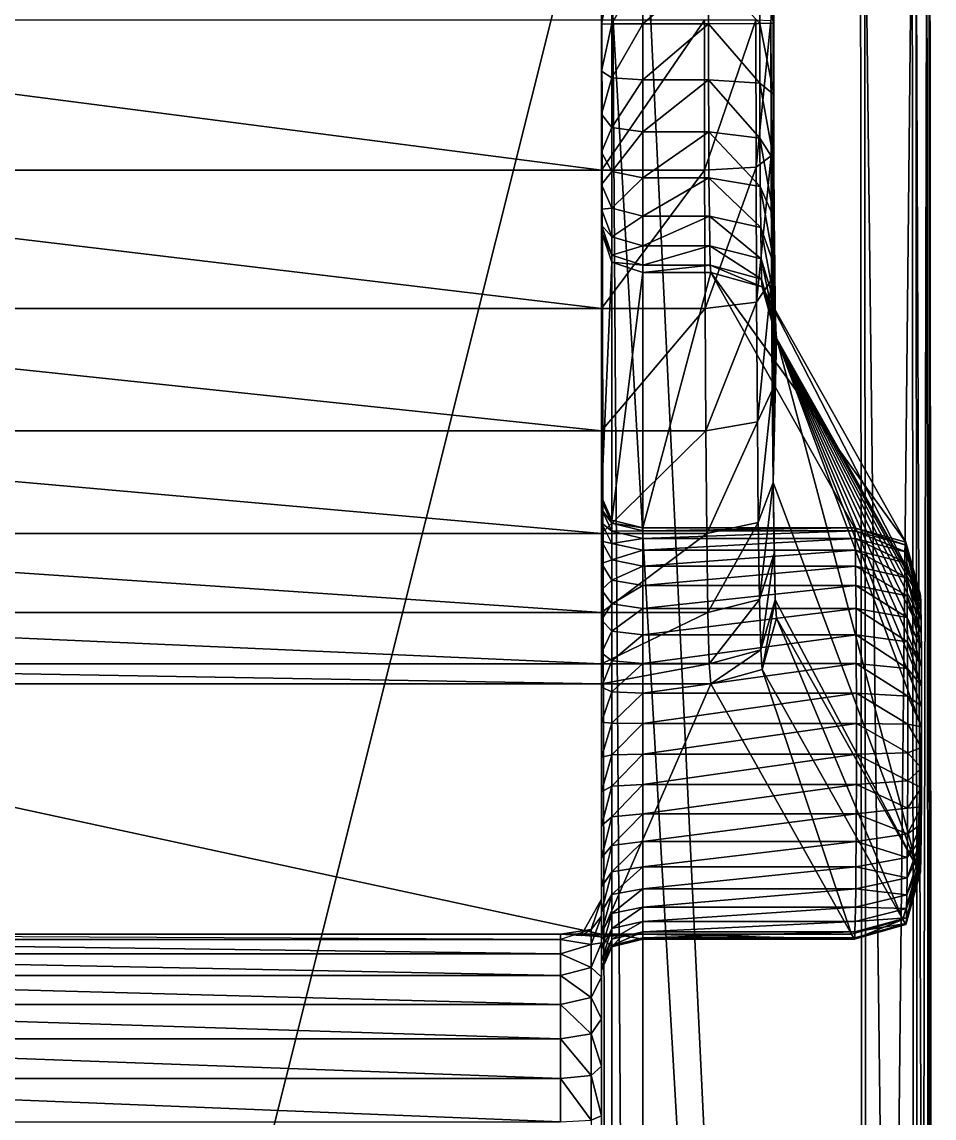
# Model space of a CAD drawing. Header units: metres. Extents: x -3624 to 1108, y -1406 to 909.
# Drawn here: x -671.14 to -648.96, y 866.9 to 893.55 of the extents above; entities that cross this region are included whole.
import ezdxf

# ---------------------------------------------------------------- set-up
doc = ezdxf.new("R2010")
doc.units = ezdxf.units.M

msp = doc.modelspace()

# ---------------------------------------------------------------- linework, layer by layer
for points in [[(-652.876, 904.719, -10.972), (-652.929, 893.584, -16.406), (-652.878, 882.355, -11.167)], [(-652.861, 895.254, -9.413), (-652.876, 904.719, -10.972), (-652.878, 882.355, -11.167)], [(-649.135, 897.858, 370.232), (-649.039, 785.295, 380.079), (-649.094, 904.349, 374.429)], [(-648.972, 785.897, 386.853), (-649.073, 900.581, 376.565), (-649.094, 904.349, 374.429)], [(-648.963, 771.043, 387.781), (-648.972, 785.897, 386.853), (-649.094, 904.349, 374.429)], [(-649.031, 774.42, 380.827), (-648.963, 771.043, 387.781), (-649.094, 904.349, 374.429)], [(-649.033, 778.05, 380.623), (-649.031, 774.42, 380.827), (-649.094, 904.349, 374.429)], [(-649.036, 781.677, 380.374), (-649.033, 778.05, 380.623), (-649.094, 904.349, 374.429)], [(-649.039, 785.295, 380.079), (-649.036, 781.677, 380.374), (-649.094, 904.349, 374.429)], [(-648.972, 785.897, 386.853), (-649.069, 898.278, 377.021), (-649.073, 900.581, 376.565)], [(-657.045, 785.077, 377.504), (-657.045, 898.999, 367.01), (-657.045, 899.025, 366.646)], [(-657.045, 508.727, 368.046), (-657.045, 785.077, 377.504), (-657.045, 899.025, 366.646)], [(-657.045, 899.025, 366.646), (-657.045, 897.366, -5.108), (-657.045, 893.502, -6.995)], [(-657.045, 899.025, 366.646), (-657.045, 893.502, -6.995), (-657.045, 882.01, 353.706)], [(-657.045, 899.025, 366.646), (-657.045, 882.01, 353.706), (-657.045, 881.919, 354.549)], [(-657.045, 899.025, 366.646), (-657.045, 881.919, 354.549), (-657.045, 881.704, 355.386)], [(-657.045, 899.025, 366.646), (-657.045, 881.704, 355.386), (-657.045, 881.372, 356.176)], [(-657.045, 899.025, 366.646), (-657.045, 881.372, 356.176), (-657.045, 880.93, 356.906)], [(-657.045, 899.025, 366.646), (-657.045, 880.93, 356.906), (-657.045, 880.384, 357.567)], [(-657.045, 899.025, 366.646), (-657.045, 880.384, 357.567), (-657.045, 879.744, 358.146)], [(-657.045, 899.025, 366.646), (-657.045, 879.744, 358.146), (-657.045, 879.014, 358.633)], [(-657.045, 899.025, 366.646), (-657.045, 879.014, 358.633), (-657.045, 878.211, 358.984)], [(-657.045, 899.025, 366.646), (-657.045, 878.211, 358.984), (-657.045, 877.377, 359.211)], [(-657.045, 899.025, 366.646), (-657.045, 877.377, 359.211), (-657.045, 876.527, 359.314)], [(-657.045, 899.025, 366.646), (-657.045, 876.527, 359.314), (-657.045, 875.673, 359.291)], [(-657.045, 899.025, 366.646), (-657.045, 875.673, 359.291), (-657.045, 874.83, 359.144)], [(-657.045, 508.727, 368.046), (-657.045, 899.025, 366.646), (-657.045, 874.83, 359.144)], [(-657.045, 785.077, 377.504), (-657.045, 898.898, 367.328), (-657.045, 898.999, 367.01)], [(-657.045, 785.077, 377.504), (-657.045, 898.731, 367.612), (-657.045, 898.898, 367.328)], [(-657.045, 785.077, 377.504), (-657.045, 898.509, 367.855), (-657.045, 898.731, 367.612)], [(-657.045, 898.504, 378.623), (-657.045, 786.032, 388.463), (-685.227, 786.032, 388.463)], [(-685.227, 786.032, 388.463), (-685.227, 898.504, 378.623), (-657.045, 898.504, 378.623)], [(-657.045, 785.077, 377.504), (-657.045, 898.24, 368.046), (-657.045, 898.509, 367.855)], [(-657.045, 898.504, 378.623), (-650.653, 898.504, 378.623), (-650.556, 786.032, 388.463)], [(-650.556, 786.032, 388.463), (-657.045, 786.032, 388.463), (-657.045, 898.504, 378.623)], [(-649.31, 786.003, 388.102), (-650.556, 786.032, 388.463), (-650.653, 898.504, 378.623)], [(-650.653, 898.504, 378.623), (-649.406, 898.455, 378.264), (-649.31, 786.003, 388.102)], [(-648.972, 785.897, 386.853), (-649.31, 786.003, 388.102), (-649.406, 898.455, 378.264)], [(-649.406, 898.455, 378.264), (-649.069, 898.278, 377.021), (-648.972, 785.897, 386.853)], [(-657.045, 785.077, 377.504), (-657.045, 897.933, 368.174), (-657.045, 898.24, 368.046)], [(-657.045, 785.077, 377.504), (-657.045, 897.571, 368.231), (-657.045, 897.933, 368.174)], [(-649.135, 897.858, 370.232), (-649.497, 897.682, 368.996), (-649.401, 785.19, 378.837)], [(-649.401, 785.19, 378.837), (-649.039, 785.295, 380.079), (-649.135, 897.858, 370.232)], [(-656.795, 785.14, 378.252), (-656.795, 897.617, 368.554), (-657.045, 897.571, 368.231)], [(-657.045, 897.571, 368.231), (-657.045, 785.077, 377.504), (-656.795, 785.14, 378.252)], [(-656.045, 785.161, 378.501), (-656.045, 897.632, 368.661), (-656.795, 897.617, 368.554)], [(-656.795, 897.617, 368.554), (-656.795, 785.14, 378.252), (-656.045, 785.161, 378.501)], [(-650.654, 785.161, 378.501), (-650.751, 897.632, 368.661), (-656.045, 897.632, 368.661)], [(-656.045, 897.632, 368.661), (-656.045, 785.161, 378.501), (-650.654, 785.161, 378.501)], [(-649.497, 897.682, 368.996), (-650.751, 897.632, 368.661), (-650.654, 785.161, 378.501)], [(-650.654, 785.161, 378.501), (-649.401, 785.19, 378.837), (-649.497, 897.682, 368.996)], [(-657.045, 897.366, -5.108), (-657.045, 895.681, -6.473), (-657.045, 893.502, -6.995)], [(-657.045, 895.681, -6.473), (-657.045, 894.64, -6.854), (-657.045, 893.502, -6.995)], [(-653.199, 894.959, -8.187), (-652.861, 895.254, -9.413), (-652.863, 893.525, -9.627)], [(-652.863, 893.525, -9.627), (-652.861, 895.254, -9.413), (-652.878, 882.355, -11.167)], [(-656.795, 894.817, -7.587), (-656.795, 893.508, -7.749), (-657.045, 893.502, -6.995)], [(-657.045, 893.502, -6.995), (-657.045, 894.64, -6.854), (-656.795, 894.817, -7.587)], [(-656.045, 894.876, -7.832), (-656.045, 893.511, -8.001), (-656.795, 893.508, -7.749)], [(-656.795, 893.508, -7.749), (-656.795, 894.817, -7.587), (-656.045, 894.876, -7.832)], [(-654.445, 894.876, -7.832), (-654.447, 893.511, -8.001), (-656.045, 893.511, -8.001)], [(-656.045, 893.511, -8.001), (-656.045, 894.876, -7.832), (-654.445, 894.876, -7.832)], [(-653.2, 893.514, -8.366), (-654.447, 893.511, -8.001), (-654.445, 894.876, -7.832)], [(-654.445, 894.876, -7.832), (-653.199, 894.959, -8.187), (-653.2, 893.514, -8.366)], [(-652.863, 893.525, -9.627), (-653.2, 893.514, -8.366), (-653.199, 894.959, -8.187)], [(-657.045, 889.949, -17.614), (-657.045, 893.598, -18), (-685.227, 893.598, -18)], [(-685.227, 893.598, -18), (-685.227, 889.949, -17.614), (-657.045, 889.949, -17.614)], [(-657.045, 889.949, -17.614), (-654.541, 889.949, -17.614), (-654.545, 893.598, -18)], [(-654.545, 893.598, -18), (-657.045, 893.598, -18), (-657.045, 889.949, -17.614)], [(-656.795, 893.508, -7.749), (-656.795, 892.197, -7.61), (-657.045, 892.361, -6.874)], [(-657.045, 892.361, -6.874), (-657.045, 893.502, -6.995), (-656.795, 893.508, -7.749)], [(-657.045, 893.502, -6.995), (-657.045, 892.361, -6.874), (-657.045, 891.314, -6.511)], [(-657.045, 893.502, -6.995), (-657.045, 891.314, -6.511), (-657.045, 889.605, -5.176)], [(-657.045, 893.502, -6.995), (-657.045, 889.605, -5.176), (-657.045, 882.01, 353.706)], [(-656.045, 893.511, -8.001), (-656.045, 892.143, -7.856), (-656.795, 892.197, -7.61)], [(-656.795, 892.197, -7.61), (-656.795, 893.508, -7.749), (-656.045, 893.511, -8.001)], [(-654.447, 893.511, -8.001), (-654.446, 892.143, -7.856), (-656.045, 892.143, -7.856)], [(-656.045, 892.143, -7.856), (-656.045, 893.511, -8.001), (-654.447, 893.511, -8.001)], [(-653.292, 893.595, -17.66), (-654.545, 893.598, -18), (-654.541, 889.949, -17.614)], [(-654.541, 889.949, -17.614), (-653.288, 890.026, -17.283), (-653.292, 893.595, -17.66)], [(-654.447, 893.511, -8.001), (-653.2, 893.514, -8.366), (-653.199, 892.066, -8.212)], [(-653.199, 892.066, -8.212), (-654.446, 892.143, -7.856), (-654.447, 893.511, -8.001)], [(-652.929, 893.584, -16.406), (-653.292, 893.595, -17.66), (-653.288, 890.026, -17.283)], [(-653.288, 890.026, -17.283), (-652.926, 890.299, -16.058), (-652.929, 893.584, -16.406)], [(-653.2, 893.514, -8.366), (-652.863, 893.525, -9.627), (-652.861, 891.792, -9.443)], [(-652.861, 891.792, -9.443), (-653.199, 892.066, -8.212), (-653.2, 893.514, -8.366)], [(-652.929, 893.584, -16.406), (-652.926, 890.299, -16.058), (-652.916, 887.28, -15.014)], [(-652.929, 893.584, -16.406), (-652.916, 887.28, -15.014), (-652.878, 882.355, -11.167)], [(-652.861, 891.792, -9.443), (-652.863, 893.525, -9.627), (-652.878, 882.355, -11.167)], [(-657.045, 891.314, -6.511), (-657.045, 892.361, -6.874), (-656.795, 892.197, -7.61)], [(-656.795, 892.197, -7.61), (-656.795, 890.99, -7.193), (-657.045, 891.314, -6.511)], [(-656.795, 890.99, -7.193), (-656.795, 892.197, -7.61), (-656.045, 892.143, -7.856)], [(-656.045, 892.143, -7.856), (-656.045, 890.882, -7.42), (-656.795, 890.99, -7.193)], [(-654.446, 892.143, -7.856), (-654.441, 890.882, -7.42), (-656.045, 890.882, -7.42)], [(-656.045, 890.882, -7.42), (-656.045, 892.143, -7.856), (-654.446, 892.143, -7.856)], [(-653.195, 890.731, -7.75), (-654.441, 890.882, -7.42), (-654.446, 892.143, -7.856)], [(-654.446, 892.143, -7.856), (-653.199, 892.066, -8.212), (-653.195, 890.731, -7.75)], [(-652.856, 890.191, -8.89), (-653.195, 890.731, -7.75), (-653.199, 892.066, -8.212)], [(-653.199, 892.066, -8.212), (-652.861, 891.792, -9.443), (-652.856, 890.191, -8.89)], [(-652.856, 890.191, -8.89), (-652.861, 891.792, -9.443), (-652.878, 882.355, -11.167)], [(-657.045, 891.314, -6.511), (-657.045, 890.385, -5.936), (-657.045, 889.605, -5.176)], [(-657.045, 890.385, -5.936), (-657.045, 891.314, -6.511), (-656.795, 890.99, -7.193)], [(-656.795, 890.99, -7.193), (-656.795, 889.92, -6.53), (-657.045, 890.385, -5.936)], [(-656.795, 889.92, -6.53), (-656.795, 890.99, -7.193), (-656.045, 890.882, -7.42)], [(-656.045, 890.882, -7.42), (-656.045, 889.766, -6.729), (-656.795, 889.92, -6.53)], [(-654.441, 890.882, -7.42), (-654.435, 889.766, -6.729), (-656.045, 889.766, -6.729)], [(-656.045, 889.766, -6.729), (-656.045, 890.882, -7.42), (-654.441, 890.882, -7.42)], [(-653.187, 889.549, -7.018), (-654.435, 889.766, -6.729), (-654.441, 890.882, -7.42)], [(-654.441, 890.882, -7.42), (-653.195, 890.731, -7.75), (-653.187, 889.549, -7.018)], [(-652.847, 888.774, -8.012), (-653.187, 889.549, -7.018), (-653.195, 890.731, -7.75)], [(-653.195, 890.731, -7.75), (-652.856, 890.191, -8.89), (-652.847, 888.774, -8.012)], [(-657.045, 889.605, -5.176), (-657.045, 890.385, -5.936), (-656.795, 889.92, -6.53)], [(-652.926, 890.299, -16.058), (-653.288, 890.026, -17.283), (-653.277, 886.74, -16.147)], [(-653.277, 886.74, -16.147), (-652.916, 887.28, -15.014), (-652.926, 890.299, -16.058)], [(-653.288, 890.026, -17.283), (-654.541, 889.949, -17.614), (-654.53, 886.588, -16.452)], [(-654.53, 886.588, -16.452), (-653.277, 886.74, -16.147), (-653.288, 890.026, -17.283)], [(-652.847, 888.774, -8.012), (-652.856, 890.191, -8.89), (-652.878, 882.355, -11.167)], [(-657.045, 886.588, -16.452), (-657.045, 889.949, -17.614), (-685.227, 889.949, -17.614)], [(-685.227, 889.949, -17.614), (-685.227, 886.588, -16.452), (-657.045, 886.588, -16.452)], [(-657.045, 886.588, -16.452), (-654.53, 886.588, -16.452), (-654.541, 889.949, -17.614)], [(-654.541, 889.949, -17.614), (-657.045, 889.949, -17.614), (-657.045, 886.588, -16.452)], [(-656.795, 889.92, -6.53), (-656.795, 889.023, -5.656), (-657.045, 889.605, -5.176)], [(-656.795, 889.023, -5.656), (-656.795, 889.92, -6.53), (-656.045, 889.766, -6.729)], [(-656.045, 889.766, -6.729), (-656.045, 888.829, -5.816), (-656.795, 889.023, -5.656)], [(-654.435, 889.766, -6.729), (-654.426, 888.829, -5.816), (-656.045, 888.829, -5.816)], [(-656.045, 888.829, -5.816), (-656.045, 889.766, -6.729), (-654.435, 889.766, -6.729)], [(-653.178, 888.558, -6.053), (-654.426, 888.829, -5.816), (-654.435, 889.766, -6.729)], [(-654.435, 889.766, -6.729), (-653.187, 889.549, -7.018), (-653.178, 888.558, -6.053)], [(-657.045, 889.605, -5.176), (-657.045, 889.005, -4.263), (-657.045, 888.616, -3.225)], [(-657.045, 889.605, -5.176), (-657.045, 888.616, -3.225), (-657.045, 882.01, 353.706)], [(-657.045, 889.005, -4.263), (-657.045, 889.605, -5.176), (-656.795, 889.023, -5.656)], [(-652.836, 887.587, -6.856), (-653.178, 888.558, -6.053), (-653.187, 889.549, -7.018)], [(-653.187, 889.549, -7.018), (-652.847, 888.774, -8.012), (-652.836, 887.587, -6.856)], [(-656.795, 889.023, -5.656), (-656.795, 888.332, -4.604), (-657.045, 889.005, -4.263)], [(-657.045, 888.616, -3.225), (-657.045, 889.005, -4.263), (-656.795, 888.332, -4.604)], [(-656.795, 888.332, -4.604), (-656.795, 889.023, -5.656), (-656.045, 888.829, -5.816)], [(-656.045, 888.829, -5.816), (-656.045, 888.108, -4.718), (-656.795, 888.332, -4.604)], [(-654.426, 888.829, -5.816), (-654.415, 888.108, -4.718), (-656.045, 888.108, -4.718)], [(-656.045, 888.108, -4.718), (-656.045, 888.829, -5.816), (-654.426, 888.829, -5.816)], [(-653.166, 887.794, -4.89), (-654.415, 888.108, -4.718), (-654.426, 888.829, -5.816)], [(-654.426, 888.829, -5.816), (-653.178, 888.558, -6.053), (-653.166, 887.794, -4.89)], [(-652.836, 887.587, -6.856), (-652.847, 888.774, -8.012), (-652.878, 882.355, -11.167)], [(-657.045, 888.616, -3.225), (-657.045, 888.458, -2.031), (-657.045, 882.01, 353.706)], [(-656.795, 888.332, -4.604), (-656.795, 887.884, -3.409), (-657.045, 888.616, -3.225)], [(-657.045, 888.458, -2.031), (-657.045, 888.616, -3.225), (-656.795, 887.884, -3.409)], [(-656.795, 887.884, -3.409), (-656.795, 887.709, -2.087), (-657.045, 888.458, -2.031)], [(-657.045, 882.01, 353.706), (-657.045, 888.458, -2.031), (-656.795, 887.709, -2.087)], [(-652.822, 886.673, -5.463), (-653.166, 887.794, -4.89), (-653.178, 888.558, -6.053)], [(-653.178, 888.558, -6.053), (-652.836, 887.587, -6.856), (-652.822, 886.673, -5.463)], [(-656.795, 887.884, -3.409), (-656.795, 888.332, -4.604), (-656.045, 888.108, -4.718)], [(-656.045, 888.108, -4.718), (-656.045, 887.64, -3.47), (-656.795, 887.884, -3.409)], [(-656.795, 887.709, -2.087), (-656.795, 887.884, -3.409), (-656.045, 887.64, -3.47)], [(-654.415, 888.108, -4.718), (-654.403, 887.64, -3.47), (-656.045, 887.64, -3.47)], [(-656.045, 887.64, -3.47), (-656.045, 888.108, -4.718), (-654.415, 888.108, -4.718)], [(-653.154, 887.298, -3.568), (-654.403, 887.64, -3.47), (-654.415, 888.108, -4.718)], [(-654.415, 888.108, -4.718), (-653.166, 887.794, -4.89), (-653.154, 887.298, -3.568)], [(-656.795, 887.709, -2.087), (-656.795, 881.439, 353.674), (-657.045, 882.01, 353.706)], [(-656.045, 887.64, -3.47), (-656.045, 887.459, -2.105), (-656.795, 887.709, -2.087)], [(-656.795, 881.439, 353.674), (-656.795, 887.709, -2.087), (-656.045, 887.459, -2.105)], [(-654.403, 887.64, -3.47), (-654.389, 887.459, -2.105), (-656.045, 887.459, -2.105)], [(-656.045, 887.459, -2.105), (-656.045, 887.64, -3.47), (-654.403, 887.64, -3.47)], [(-653.139, 887.109, -2.144), (-654.389, 887.459, -2.105), (-654.403, 887.64, -3.47)], [(-654.403, 887.64, -3.47), (-653.154, 887.298, -3.568), (-653.139, 887.109, -2.144)], [(-652.806, 886.078, -3.876), (-653.154, 887.298, -3.568), (-653.166, 887.794, -4.89)], [(-653.166, 887.794, -4.89), (-652.822, 886.673, -5.463), (-652.806, 886.078, -3.876)], [(-656.045, 887.459, -2.105), (-656.045, 881.249, 353.664), (-656.795, 881.439, 353.674)], [(-654.389, 887.459, -2.105), (-650.898, 881.249, 353.664), (-656.045, 881.249, 353.664)], [(-656.045, 881.249, 353.664), (-656.045, 887.459, -2.105), (-654.389, 887.459, -2.105)], [(-649.648, 880.9, 353.632), (-650.898, 881.249, 353.664), (-654.389, 887.459, -2.105)], [(-654.389, 887.459, -2.105), (-653.139, 887.109, -2.144), (-649.648, 880.9, 353.632)], [(-652.822, 886.673, -5.463), (-652.836, 887.587, -6.856), (-652.878, 882.355, -11.167)], [(-652.916, 887.28, -15.014), (-653.277, 886.74, -16.147), (-653.259, 883.828, -14.343)], [(-653.259, 883.828, -14.343), (-652.899, 884.603, -13.356), (-652.916, 887.28, -15.014)], [(-652.791, 885.861, -2.24), (-653.139, 887.109, -2.144), (-653.154, 887.298, -3.568)], [(-653.154, 887.298, -3.568), (-652.806, 886.078, -3.876), (-652.791, 885.861, -2.24)], [(-649.299, 879.651, 353.559), (-649.648, 880.9, 353.632), (-653.139, 887.109, -2.144)], [(-653.139, 887.109, -2.144), (-652.791, 885.861, -2.24), (-649.299, 879.651, 353.559)], [(-652.916, 887.28, -15.014), (-652.899, 884.603, -13.356), (-652.878, 882.355, -11.167)], [(-657.045, 883.611, -14.608), (-657.045, 886.588, -16.452), (-685.227, 886.588, -16.452)], [(-685.227, 886.588, -16.452), (-685.227, 883.611, -14.608), (-657.045, 883.611, -14.608)], [(-657.045, 883.611, -14.608), (-654.512, 883.611, -14.608), (-654.53, 886.588, -16.452)], [(-654.53, 886.588, -16.452), (-657.045, 886.588, -16.452), (-657.045, 883.611, -14.608)], [(-653.277, 886.74, -16.147), (-654.53, 886.588, -16.452), (-654.512, 883.611, -14.608)], [(-654.512, 883.611, -14.608), (-653.259, 883.828, -14.343), (-653.277, 886.74, -16.147)], [(-652.806, 886.078, -3.876), (-652.822, 886.673, -5.463), (-652.878, 882.355, -11.167)], [(-652.791, 885.861, -2.24), (-652.806, 886.078, -3.876), (-652.878, 882.355, -11.167)], [(-649.369, 872.975, 346.4), (-652.791, 885.861, -2.24), (-652.878, 882.355, -11.167)], [(-649.293, 879.597, 354.136), (-649.299, 879.651, 353.559), (-652.791, 885.861, -2.24)], [(-649.288, 879.473, 354.631), (-649.293, 879.597, 354.136), (-652.791, 885.861, -2.24)], [(-649.284, 879.278, 355.098), (-649.288, 879.473, 354.631), (-652.791, 885.861, -2.24)], [(-649.28, 879.017, 355.53), (-649.284, 879.278, 355.098), (-652.791, 885.861, -2.24)], [(-649.276, 878.694, 355.919), (-649.28, 879.017, 355.53), (-652.791, 885.861, -2.24)], [(-649.272, 878.313, 356.258), (-649.276, 878.694, 355.919), (-652.791, 885.861, -2.24)], [(-649.27, 877.879, 356.541), (-649.272, 878.313, 356.258), (-652.791, 885.861, -2.24)], [(-649.267, 877.407, 356.754), (-649.27, 877.879, 356.541), (-652.791, 885.861, -2.24)], [(-649.266, 876.916, 356.891), (-649.267, 877.407, 356.754), (-652.791, 885.861, -2.24)], [(-649.265, 876.414, 356.953), (-649.266, 876.916, 356.891), (-652.791, 885.861, -2.24)], [(-649.369, 872.975, 346.4), (-649.265, 876.414, 356.953), (-652.791, 885.861, -2.24)], [(-652.899, 884.603, -13.356), (-653.259, 883.828, -14.343), (-653.236, 881.385, -11.963)], [(-653.236, 881.385, -11.963), (-652.878, 882.355, -11.167), (-652.899, 884.603, -13.356)], [(-657.045, 881.114, -12.175), (-657.045, 883.611, -14.608), (-685.227, 883.611, -14.608)], [(-685.227, 883.611, -14.608), (-685.227, 881.114, -12.175), (-657.045, 881.114, -12.175)], [(-657.045, 881.114, -12.175), (-654.488, 881.114, -12.175), (-654.512, 883.611, -14.608)], [(-654.512, 883.611, -14.608), (-657.045, 883.611, -14.608), (-657.045, 881.114, -12.175)], [(-653.259, 883.828, -14.343), (-654.512, 883.611, -14.608), (-654.488, 881.114, -12.175)], [(-654.488, 881.114, -12.175), (-653.236, 881.385, -11.963), (-653.259, 883.828, -14.343)], [(-652.878, 882.355, -11.167), (-653.236, 881.385, -11.963), (-653.208, 879.506, -9.1)], [(-653.208, 879.506, -9.1), (-652.852, 880.627, -8.534), (-652.878, 882.355, -11.167)], [(-652.878, 882.355, -11.167), (-652.852, 880.627, -8.534), (-652.823, 879.505, -5.542)], [(-649.369, 872.975, 346.4), (-652.878, 882.355, -11.167), (-652.823, 879.505, -5.542)], [(-657.045, 881.919, 354.549), (-657.045, 882.01, 353.706), (-656.795, 881.439, 353.674)], [(-656.795, 881.439, 353.674), (-656.795, 881.363, 354.454), (-657.045, 881.919, 354.549)], [(-657.045, 881.704, 355.386), (-657.045, 881.919, 354.549), (-656.795, 881.363, 354.454)], [(-656.795, 881.363, 354.454), (-656.795, 881.173, 355.21), (-657.045, 881.704, 355.386)], [(-657.045, 881.372, 356.176), (-657.045, 881.704, 355.386), (-656.795, 881.173, 355.21)], [(-656.795, 881.173, 355.21), (-656.795, 880.874, 355.923), (-657.045, 881.372, 356.176)], [(-657.045, 880.93, 356.906), (-657.045, 881.372, 356.176), (-656.795, 880.874, 355.923)], [(-656.795, 881.363, 354.454), (-656.795, 881.439, 353.674), (-656.045, 881.249, 353.664)], [(-656.045, 881.249, 353.664), (-656.045, 881.178, 354.422), (-656.795, 881.363, 354.454)], [(-656.795, 881.173, 355.21), (-656.795, 881.363, 354.454), (-656.045, 881.178, 354.422)], [(-650.898, 881.249, 353.664), (-650.89, 881.178, 354.422), (-656.045, 881.178, 354.422)], [(-656.045, 881.178, 354.422), (-656.045, 881.249, 353.664), (-650.898, 881.249, 353.664)], [(-653.236, 881.385, -11.963), (-654.488, 881.114, -12.175), (-654.459, 879.192, -9.247)], [(-654.459, 879.192, -9.247), (-653.208, 879.506, -9.1), (-653.236, 881.385, -11.963)], [(-649.641, 880.832, 354.351), (-650.89, 881.178, 354.422), (-650.898, 881.249, 353.664)], [(-650.898, 881.249, 353.664), (-649.648, 880.9, 353.632), (-649.641, 880.832, 354.351)], [(-657.045, 879.192, -9.247), (-657.045, 881.114, -12.175), (-685.227, 881.114, -12.175)], [(-685.227, 881.114, -12.175), (-685.227, 879.192, -9.247), (-657.045, 879.192, -9.247)], [(-657.045, 879.192, -9.247), (-654.459, 879.192, -9.247), (-654.488, 881.114, -12.175)], [(-654.488, 881.114, -12.175), (-657.045, 881.114, -12.175), (-657.045, 879.192, -9.247)], [(-656.045, 881.178, 354.422), (-656.045, 880.996, 355.151), (-656.795, 881.173, 355.21)], [(-656.795, 880.874, 355.923), (-656.795, 881.173, 355.21), (-656.045, 880.996, 355.151)], [(-656.045, 880.996, 355.151), (-656.045, 880.709, 355.839), (-656.795, 880.874, 355.923)], [(-650.89, 881.178, 354.422), (-650.883, 880.996, 355.151), (-656.045, 880.996, 355.151)], [(-656.045, 880.996, 355.151), (-656.045, 881.178, 354.422), (-650.89, 881.178, 354.422)], [(-650.883, 880.996, 355.151), (-650.876, 880.709, 355.839), (-656.045, 880.709, 355.839)], [(-656.045, 880.709, 355.839), (-656.045, 880.996, 355.151), (-650.883, 880.996, 355.151)], [(-649.634, 880.663, 355.029), (-650.883, 880.996, 355.151), (-650.89, 881.178, 354.422)], [(-650.89, 881.178, 354.422), (-649.641, 880.832, 354.351), (-649.634, 880.663, 355.029)], [(-649.628, 880.396, 355.668), (-650.876, 880.709, 355.839), (-650.883, 880.996, 355.151)], [(-650.883, 880.996, 355.151), (-649.634, 880.663, 355.029), (-649.628, 880.396, 355.668)], [(-656.795, 880.874, 355.923), (-656.795, 880.476, 356.583), (-657.045, 880.93, 356.906)], [(-657.045, 880.384, 357.567), (-657.045, 880.93, 356.906), (-656.795, 880.476, 356.583)], [(-656.795, 880.476, 356.583), (-656.795, 880.874, 355.923), (-656.045, 880.709, 355.839)], [(-656.045, 880.709, 355.839), (-656.045, 880.324, 356.475), (-656.795, 880.476, 356.583)], [(-650.876, 880.709, 355.839), (-650.87, 880.324, 356.475), (-656.045, 880.324, 356.475)], [(-656.045, 880.324, 356.475), (-656.045, 880.709, 355.839), (-650.876, 880.709, 355.839)], [(-649.622, 880.038, 356.26), (-650.87, 880.324, 356.475), (-650.876, 880.709, 355.839)], [(-650.876, 880.709, 355.839), (-649.628, 880.396, 355.668), (-649.622, 880.038, 356.26)], [(-649.293, 879.597, 354.136), (-649.641, 880.832, 354.351), (-649.648, 880.9, 353.632)], [(-649.648, 880.9, 353.632), (-649.299, 879.651, 353.559), (-649.293, 879.597, 354.136)], [(-649.288, 879.473, 354.631), (-649.634, 880.663, 355.029), (-649.641, 880.832, 354.351)], [(-649.641, 880.832, 354.351), (-649.293, 879.597, 354.136), (-649.288, 879.473, 354.631)], [(-656.795, 880.476, 356.583), (-656.795, 879.982, 357.178), (-657.045, 880.384, 357.567)], [(-656.795, 879.982, 357.178), (-656.795, 880.476, 356.583), (-656.045, 880.324, 356.475)], [(-652.852, 880.627, -8.534), (-653.208, 879.506, -9.1), (-653.176, 878.284, -5.844)], [(-653.176, 878.284, -5.844), (-652.823, 879.505, -5.542), (-652.852, 880.627, -8.534)], [(-649.284, 879.278, 355.098), (-649.628, 880.396, 355.668), (-649.634, 880.663, 355.029)], [(-649.634, 880.663, 355.029), (-649.288, 879.473, 354.631), (-649.284, 879.278, 355.098)], [(-657.045, 879.744, 358.146), (-657.045, 880.384, 357.567), (-656.795, 879.982, 357.178)], [(-656.045, 880.324, 356.475), (-656.045, 879.848, 357.049), (-656.795, 879.982, 357.178)], [(-650.87, 880.324, 356.475), (-650.864, 879.848, 357.049), (-656.045, 879.848, 357.049)], [(-656.045, 879.848, 357.049), (-656.045, 880.324, 356.475), (-650.87, 880.324, 356.475)], [(-649.617, 879.596, 356.793), (-650.864, 879.848, 357.049), (-650.87, 880.324, 356.475)], [(-650.87, 880.324, 356.475), (-649.622, 880.038, 356.26), (-649.617, 879.596, 356.793)], [(-649.28, 879.017, 355.53), (-649.622, 880.038, 356.26), (-649.628, 880.396, 355.668)], [(-649.628, 880.396, 355.668), (-649.284, 879.278, 355.098), (-649.28, 879.017, 355.53)], [(-656.795, 879.982, 357.178), (-656.795, 879.401, 357.698), (-657.045, 879.744, 358.146)], [(-656.795, 879.401, 357.698), (-656.795, 879.982, 357.178), (-656.045, 879.848, 357.049)], [(-649.276, 878.694, 355.919), (-649.617, 879.596, 356.793), (-649.622, 880.038, 356.26)], [(-649.622, 880.038, 356.26), (-649.28, 879.017, 355.53), (-649.276, 878.694, 355.919)], [(-657.045, 879.014, 358.633), (-657.045, 879.744, 358.146), (-656.795, 879.401, 357.698)], [(-656.045, 879.848, 357.049), (-656.045, 879.288, 357.549), (-656.795, 879.401, 357.698)], [(-650.864, 879.848, 357.049), (-650.86, 879.288, 357.549), (-656.045, 879.288, 357.549)], [(-656.045, 879.288, 357.549), (-656.045, 879.848, 357.049), (-650.864, 879.848, 357.049)], [(-649.613, 879.074, 357.258), (-650.86, 879.288, 357.549), (-650.864, 879.848, 357.049)], [(-650.864, 879.848, 357.049), (-649.617, 879.596, 356.793), (-649.613, 879.074, 357.258)], [(-656.795, 879.401, 357.698), (-656.795, 878.74, 358.131), (-657.045, 879.014, 358.633)], [(-656.795, 878.74, 358.131), (-656.795, 879.401, 357.698), (-656.045, 879.288, 357.549)], [(-653.208, 879.506, -9.1), (-654.459, 879.192, -9.247), (-654.427, 877.942, -5.918)], [(-654.427, 877.942, -5.918), (-653.176, 878.284, -5.844), (-653.208, 879.506, -9.1)], [(-652.823, 879.505, -5.542), (-653.176, 878.284, -5.844), (-653.141, 877.811, -2.267)], [(-653.141, 877.811, -2.267), (-652.79, 879.059, -2.177), (-652.823, 879.505, -5.542)], [(-649.369, 872.975, 346.4), (-652.823, 879.505, -5.542), (-652.79, 879.059, -2.177)], [(-649.272, 878.313, 356.258), (-649.613, 879.074, 357.258), (-649.617, 879.596, 356.793)], [(-649.617, 879.596, 356.793), (-649.276, 878.694, 355.919), (-649.272, 878.313, 356.258)], [(-657.045, 877.942, -5.918), (-657.045, 879.192, -9.247), (-685.227, 879.192, -9.247)], [(-685.227, 879.192, -9.247), (-685.227, 877.942, -5.918), (-657.045, 877.942, -5.918)], [(-657.045, 877.942, -5.918), (-654.427, 877.942, -5.918), (-654.459, 879.192, -9.247)], [(-654.459, 879.192, -9.247), (-657.045, 879.192, -9.247), (-657.045, 877.942, -5.918)], [(-656.045, 879.288, 357.549), (-656.045, 878.649, 357.964), (-656.795, 878.74, 358.131)], [(-650.86, 879.288, 357.549), (-650.856, 878.649, 357.964), (-656.045, 878.649, 357.964)], [(-656.045, 878.649, 357.964), (-656.045, 879.288, 357.549), (-650.86, 879.288, 357.549)], [(-649.609, 878.48, 357.644), (-650.856, 878.649, 357.964), (-650.86, 879.288, 357.549)], [(-650.86, 879.288, 357.549), (-649.613, 879.074, 357.258), (-649.609, 878.48, 357.644)], [(-649.27, 877.879, 356.541), (-649.609, 878.48, 357.644), (-649.613, 879.074, 357.258)], [(-649.613, 879.074, 357.258), (-649.272, 878.313, 356.258), (-649.27, 877.879, 356.541)], [(-657.045, 878.211, 358.984), (-657.045, 879.014, 358.633), (-656.795, 878.74, 358.131)], [(-652.79, 879.059, -2.177), (-653.141, 877.811, -2.267), (-649.719, 871.726, 346.382)], [(-649.719, 871.726, 346.382), (-649.369, 872.975, 346.4), (-652.79, 879.059, -2.177)], [(-656.795, 878.74, 358.131), (-656.795, 878.019, 358.454), (-657.045, 878.211, 358.984)], [(-656.795, 878.019, 358.454), (-656.795, 878.74, 358.131), (-656.045, 878.649, 357.964)], [(-656.045, 878.649, 357.964), (-656.045, 877.955, 358.278), (-656.795, 878.019, 358.454)], [(-650.856, 878.649, 357.964), (-650.853, 877.955, 358.278), (-656.045, 877.955, 358.278)], [(-656.045, 877.955, 358.278), (-656.045, 878.649, 357.964), (-650.856, 878.649, 357.964)], [(-649.606, 877.834, 357.936), (-650.853, 877.955, 358.278), (-650.856, 878.649, 357.964)], [(-650.856, 878.649, 357.964), (-649.609, 878.48, 357.644), (-649.606, 877.834, 357.936)], [(-653.176, 878.284, -5.844), (-654.427, 877.942, -5.918), (-654.391, 877.461, -2.28)], [(-654.391, 877.461, -2.28), (-653.141, 877.811, -2.267), (-653.176, 878.284, -5.844)], [(-649.267, 877.407, 356.754), (-649.606, 877.834, 357.936), (-649.609, 878.48, 357.644)], [(-649.609, 878.48, 357.644), (-649.27, 877.879, 356.541), (-649.267, 877.407, 356.754)], [(-657.045, 877.377, 359.211), (-657.045, 878.211, 358.984), (-656.795, 878.019, 358.454)], [(-656.795, 878.019, 358.454), (-656.795, 877.268, 358.663), (-657.045, 877.377, 359.211)], [(-656.795, 877.268, 358.663), (-656.795, 878.019, 358.454), (-656.045, 877.955, 358.278)], [(-657.045, 877.461, -2.28), (-657.045, 877.942, -5.918), (-685.227, 877.942, -5.918)], [(-685.227, 877.942, -5.918), (-685.227, 877.461, -2.28), (-657.045, 877.461, -2.28)], [(-657.045, 877.461, -2.28), (-654.391, 877.461, -2.28), (-654.427, 877.942, -5.918)], [(-654.427, 877.942, -5.918), (-657.045, 877.942, -5.918), (-657.045, 877.461, -2.28)], [(-656.045, 877.955, 358.278), (-656.045, 877.231, 358.48), (-656.795, 877.268, 358.663)], [(-650.853, 877.955, 358.278), (-650.851, 877.231, 358.48), (-656.045, 877.231, 358.48)], [(-656.045, 877.231, 358.48), (-656.045, 877.955, 358.278), (-650.853, 877.955, 358.278)], [(-653.141, 877.811, -2.267), (-654.391, 877.461, -2.28), (-650.969, 871.375, 346.388)], [(-650.969, 871.375, 346.388), (-649.719, 871.726, 346.382), (-653.141, 877.811, -2.267)], [(-649.604, 877.162, 358.124), (-650.851, 877.231, 358.48), (-650.853, 877.955, 358.278)], [(-650.853, 877.955, 358.278), (-649.606, 877.834, 357.936), (-649.604, 877.162, 358.124)], [(-649.266, 876.916, 356.891), (-649.604, 877.162, 358.124), (-649.606, 877.834, 357.936)], [(-649.606, 877.834, 357.936), (-649.267, 877.407, 356.754), (-649.266, 876.916, 356.891)], [(-657.045, 871.375, 346.388), (-657.045, 877.461, -2.28), (-685.227, 877.461, -2.28)], [(-685.227, 877.461, -2.28), (-685.227, 871.375, 346.388), (-657.045, 871.375, 346.388)], [(-657.045, 871.375, 346.388), (-650.969, 871.375, 346.388), (-654.391, 877.461, -2.28)], [(-654.391, 877.461, -2.28), (-657.045, 877.461, -2.28), (-657.045, 871.375, 346.388)], [(-657.045, 876.527, 359.314), (-657.045, 877.377, 359.211), (-656.795, 877.268, 358.663)], [(-656.795, 877.268, 358.663), (-656.795, 876.5, 358.757), (-657.045, 876.527, 359.314)], [(-656.795, 876.5, 358.757), (-656.795, 877.268, 358.663), (-656.045, 877.231, 358.48)], [(-656.045, 877.231, 358.48), (-656.045, 876.491, 358.571), (-656.795, 876.5, 358.757)], [(-650.851, 877.231, 358.48), (-650.85, 876.491, 358.571), (-656.045, 876.491, 358.571)], [(-656.045, 876.491, 358.571), (-656.045, 877.231, 358.48), (-650.851, 877.231, 358.48)], [(-649.603, 876.475, 358.208), (-650.85, 876.491, 358.571), (-650.851, 877.231, 358.48)], [(-650.851, 877.231, 358.48), (-649.604, 877.162, 358.124), (-649.603, 876.475, 358.208)], [(-649.265, 876.414, 356.953), (-649.603, 876.475, 358.208), (-649.604, 877.162, 358.124)], [(-649.604, 877.162, 358.124), (-649.266, 876.916, 356.891), (-649.265, 876.414, 356.953)], [(-657.045, 875.673, 359.291), (-657.045, 876.527, 359.314), (-656.795, 876.5, 358.757)], [(-656.795, 876.5, 358.757), (-656.795, 875.729, 358.736), (-657.045, 875.673, 359.291)], [(-656.795, 875.729, 358.736), (-656.795, 876.5, 358.757), (-656.045, 876.491, 358.571)], [(-656.045, 876.491, 358.571), (-656.045, 875.748, 358.551), (-656.795, 875.729, 358.736)], [(-650.85, 876.491, 358.571), (-650.85, 875.748, 358.551), (-656.045, 875.748, 358.551)], [(-656.045, 875.748, 358.551), (-656.045, 876.491, 358.571), (-650.85, 876.491, 358.571)], [(-649.603, 875.783, 358.19), (-650.85, 875.748, 358.551), (-650.85, 876.491, 358.571)], [(-650.85, 876.491, 358.571), (-649.603, 876.475, 358.208), (-649.603, 875.783, 358.19)], [(-649.266, 875.91, 356.939), (-649.603, 875.783, 358.19), (-649.603, 876.475, 358.208)], [(-649.603, 876.475, 358.208), (-649.265, 876.414, 356.953), (-649.266, 875.91, 356.939)], [(-649.369, 872.975, 346.4), (-649.266, 875.91, 356.939), (-649.265, 876.414, 356.953)], [(-649.603, 875.783, 358.19), (-649.266, 875.91, 356.939), (-649.266, 875.411, 356.851)], [(-649.369, 872.975, 346.4), (-649.266, 875.411, 356.851), (-649.266, 875.91, 356.939)], [(-656.795, 875.729, 358.736), (-656.795, 874.968, 358.602), (-657.045, 874.83, 359.144)], [(-657.045, 874.83, 359.144), (-657.045, 875.673, 359.291), (-656.795, 875.729, 358.736)], [(-656.045, 875.748, 358.551), (-656.045, 875.014, 358.422), (-656.795, 874.968, 358.602)], [(-656.795, 874.968, 358.602), (-656.795, 875.729, 358.736), (-656.045, 875.748, 358.551)], [(-650.85, 875.748, 358.551), (-650.851, 875.014, 358.422), (-656.045, 875.014, 358.422)], [(-656.045, 875.014, 358.422), (-656.045, 875.748, 358.551), (-650.85, 875.748, 358.551)], [(-649.604, 875.101, 358.069), (-650.851, 875.014, 358.422), (-650.85, 875.748, 358.551)], [(-650.85, 875.748, 358.551), (-649.603, 875.783, 358.19), (-649.604, 875.101, 358.069)], [(-649.266, 875.411, 356.851), (-649.604, 875.101, 358.069), (-649.603, 875.783, 358.19)], [(-649.604, 875.101, 358.069), (-649.266, 875.411, 356.851), (-649.268, 874.928, 356.689)], [(-649.369, 872.975, 346.4), (-649.268, 874.928, 356.689), (-649.266, 875.411, 356.851)], [(-650.851, 875.014, 358.422), (-649.604, 875.101, 358.069), (-649.607, 874.439, 357.846)], [(-649.268, 874.928, 356.689), (-649.607, 874.439, 357.846), (-649.604, 875.101, 358.069)], [(-656.795, 874.968, 358.602), (-656.795, 874.229, 358.355), (-657.045, 874.009, 358.873)], [(-657.045, 874.009, 358.873), (-657.045, 874.83, 359.144), (-656.795, 874.968, 358.602)], [(-657.045, 508.727, 368.046), (-657.045, 874.83, 359.144), (-657.045, 874.009, 358.873)], [(-656.045, 875.014, 358.422), (-656.045, 874.302, 358.182), (-656.795, 874.229, 358.355)], [(-656.795, 874.229, 358.355), (-656.795, 874.968, 358.602), (-656.045, 875.014, 358.422)], [(-650.851, 875.014, 358.422), (-650.854, 874.302, 358.182), (-656.045, 874.302, 358.182)], [(-656.045, 874.302, 358.182), (-656.045, 875.014, 358.422), (-650.851, 875.014, 358.422)], [(-649.607, 874.439, 357.846), (-650.854, 874.302, 358.182), (-650.851, 875.014, 358.422)], [(-649.607, 874.439, 357.846), (-649.268, 874.928, 356.689), (-649.271, 874.468, 356.451)], [(-649.369, 872.975, 346.4), (-649.271, 874.468, 356.451), (-649.268, 874.928, 356.689)], [(-656.045, 874.302, 358.182), (-656.045, 873.625, 357.832), (-656.795, 873.525, 357.994)], [(-656.795, 873.525, 357.994), (-656.795, 874.229, 358.355), (-656.045, 874.302, 358.182)], [(-650.854, 874.302, 358.182), (-650.857, 873.625, 357.832), (-656.045, 873.625, 357.832)], [(-656.045, 873.625, 357.832), (-656.045, 874.302, 358.182), (-650.854, 874.302, 358.182)], [(-649.61, 873.81, 357.521), (-650.857, 873.625, 357.832), (-650.854, 874.302, 358.182)], [(-650.854, 874.302, 358.182), (-649.607, 874.439, 357.846), (-649.61, 873.81, 357.521)], [(-649.61, 873.81, 357.521), (-649.271, 874.468, 356.451), (-649.273, 874.049, 356.146)], [(-649.271, 874.468, 356.451), (-649.61, 873.81, 357.521), (-649.607, 874.439, 357.846)], [(-649.369, 872.975, 346.4), (-649.273, 874.049, 356.146), (-649.271, 874.468, 356.451)], [(-656.795, 874.229, 358.355), (-656.795, 873.525, 357.994), (-657.045, 873.226, 358.481)], [(-657.045, 873.226, 358.481), (-657.045, 874.009, 358.873), (-656.795, 874.229, 358.355)], [(-657.045, 508.727, 368.046), (-657.045, 874.009, 358.873), (-657.045, 873.226, 358.481)], [(-649.273, 874.049, 356.146), (-649.614, 873.237, 357.105), (-649.61, 873.81, 357.521)], [(-649.614, 873.237, 357.105), (-649.273, 874.049, 356.146), (-649.277, 873.687, 355.788)], [(-649.369, 872.975, 346.4), (-649.277, 873.687, 355.788), (-649.273, 874.049, 356.146)], [(-650.857, 873.625, 357.832), (-649.61, 873.81, 357.521), (-649.614, 873.237, 357.105)], [(-656.795, 873.525, 357.994), (-656.795, 872.888, 357.528), (-657.045, 872.523, 357.957)], [(-657.045, 872.523, 357.957), (-657.045, 873.226, 358.481), (-656.795, 873.525, 357.994)], [(-656.045, 873.625, 357.832), (-656.045, 873.009, 357.384), (-656.795, 872.888, 357.528)], [(-656.795, 872.888, 357.528), (-656.795, 873.525, 357.994), (-656.045, 873.625, 357.832)], [(-650.857, 873.625, 357.832), (-650.861, 873.009, 357.384), (-656.045, 873.009, 357.384)], [(-656.045, 873.009, 357.384), (-656.045, 873.625, 357.832), (-650.857, 873.625, 357.832)], [(-649.614, 873.237, 357.105), (-650.861, 873.009, 357.384), (-650.857, 873.625, 357.832)], [(-649.277, 873.687, 355.788), (-649.619, 872.741, 356.614), (-649.614, 873.237, 357.105)], [(-649.619, 872.741, 356.614), (-649.277, 873.687, 355.788), (-649.281, 873.384, 355.382)], [(-649.369, 872.975, 346.4), (-649.281, 873.384, 355.382), (-649.277, 873.687, 355.788)], [(-657.045, 763.264, 360.583), (-657.045, 508.727, 368.046), (-657.045, 873.226, 358.481)], [(-657.045, 766.642, 360.52), (-657.045, 763.264, 360.583), (-657.045, 873.226, 358.481)], [(-657.045, 766.642, 360.52), (-657.045, 873.226, 358.481), (-657.045, 872.523, 357.957)], [(-650.861, 873.009, 357.384), (-649.614, 873.237, 357.105), (-649.619, 872.741, 356.614)], [(-649.281, 873.384, 355.382), (-649.624, 872.326, 356.058), (-649.619, 872.741, 356.614)], [(-649.624, 872.326, 356.058), (-649.281, 873.384, 355.382), (-649.285, 873.146, 354.937)], [(-649.369, 872.975, 346.4), (-649.285, 873.146, 354.937), (-649.281, 873.384, 355.382)], [(-656.045, 873.009, 357.384), (-656.045, 872.476, 356.856), (-656.795, 872.335, 356.978)], [(-656.795, 872.335, 356.978), (-656.795, 872.888, 357.528), (-656.045, 873.009, 357.384)], [(-650.861, 873.009, 357.384), (-650.866, 872.476, 356.856), (-656.045, 872.476, 356.856)], [(-656.045, 872.476, 356.856), (-656.045, 873.009, 357.384), (-650.861, 873.009, 357.384)], [(-649.619, 872.741, 356.614), (-650.866, 872.476, 356.856), (-650.861, 873.009, 357.384)], [(-649.369, 872.975, 346.4), (-649.719, 871.726, 346.382), (-649.65, 871.603, 353.385)], [(-649.65, 871.603, 353.385), (-649.301, 872.853, 353.367), (-649.369, 872.975, 346.4)], [(-649.29, 872.976, 354.461), (-649.637, 871.767, 354.796), (-649.63, 872, 355.449)], [(-649.637, 871.767, 354.796), (-649.29, 872.976, 354.461), (-649.295, 872.878, 353.96)], [(-649.285, 873.146, 354.937), (-649.63, 872, 355.449), (-649.624, 872.326, 356.058)], [(-649.63, 872, 355.449), (-649.285, 873.146, 354.937), (-649.29, 872.976, 354.461)], [(-649.369, 872.975, 346.4), (-649.29, 872.976, 354.461), (-649.285, 873.146, 354.937)], [(-649.369, 872.975, 346.4), (-649.295, 872.878, 353.96), (-649.29, 872.976, 354.461)], [(-649.369, 872.975, 346.4), (-649.301, 872.853, 353.367), (-649.295, 872.878, 353.96)], [(-656.795, 872.888, 357.528), (-656.795, 872.335, 356.978), (-657.045, 871.913, 357.345)], [(-657.045, 871.913, 357.345), (-657.045, 872.523, 357.957), (-656.795, 872.888, 357.528)], [(-650.866, 872.476, 356.856), (-649.619, 872.741, 356.614), (-649.624, 872.326, 356.058)], [(-649.301, 872.853, 353.367), (-649.65, 871.603, 353.385), (-649.643, 871.633, 354.11)], [(-649.295, 872.878, 353.96), (-649.643, 871.633, 354.11), (-649.637, 871.767, 354.796)], [(-649.643, 871.633, 354.11), (-649.295, 872.878, 353.96), (-649.301, 872.853, 353.367)], [(-657.045, 766.642, 360.52), (-657.045, 872.523, 357.957), (-657.045, 871.913, 357.345)], [(-656.045, 872.476, 356.856), (-656.045, 872.03, 356.259), (-656.795, 871.873, 356.358)], [(-656.795, 871.873, 356.358), (-656.795, 872.335, 356.978), (-656.045, 872.476, 356.856)], [(-650.866, 872.476, 356.856), (-650.872, 872.03, 356.259), (-656.045, 872.03, 356.259)], [(-656.045, 872.03, 356.259), (-656.045, 872.476, 356.856), (-650.866, 872.476, 356.856)], [(-649.624, 872.326, 356.058), (-650.872, 872.03, 356.259), (-650.866, 872.476, 356.856)], [(-657.045, 872.221, 347.682), (-657.045, 871.299, 347.457), (-657.545, 871.337, 346.923)], [(-657.545, 871.337, 346.923), (-657.295, 871.487, 347.509), (-657.045, 872.221, 347.682)], [(-657.045, 871.806, 348.867), (-657.045, 872.221, 347.682), (-657.295, 871.487, 347.509)], [(-656.795, 872.335, 356.978), (-656.795, 871.873, 356.358), (-657.045, 871.403, 356.657)], [(-657.045, 871.403, 356.657), (-657.045, 871.913, 357.345), (-656.795, 872.335, 356.978)], [(-657.045, 870.491, 353.411), (-657.045, 871.299, 347.457), (-657.045, 872.221, 347.682)], [(-657.045, 870.491, 353.411), (-657.045, 872.221, 347.682), (-657.045, 871.806, 348.867)], [(-650.872, 872.03, 356.259), (-649.624, 872.326, 356.058), (-649.63, 872, 355.449)], [(-657.045, 766.642, 360.52), (-657.045, 871.913, 357.345), (-657.045, 871.403, 356.657)], [(-656.795, 871.873, 356.358), (-656.795, 871.509, 355.678), (-657.045, 870.999, 355.904)], [(-657.045, 870.999, 355.904), (-657.045, 871.403, 356.657), (-656.795, 871.873, 356.358)], [(-656.045, 872.03, 356.259), (-656.045, 871.679, 355.603), (-656.795, 871.509, 355.678)], [(-656.795, 871.509, 355.678), (-656.795, 871.873, 356.358), (-656.045, 872.03, 356.259)], [(-650.872, 872.03, 356.259), (-650.879, 871.679, 355.603), (-656.045, 871.679, 355.603)], [(-656.045, 871.679, 355.603), (-656.045, 872.03, 356.259), (-650.872, 872.03, 356.259)], [(-649.63, 872, 355.449), (-650.879, 871.679, 355.603), (-650.872, 872.03, 356.259)], [(-650.879, 871.679, 355.603), (-649.63, 872, 355.449), (-649.637, 871.767, 354.796)], [(-657.045, 871.164, 349.923), (-657.045, 871.806, 348.867), (-657.295, 871.124, 348.545)], [(-657.295, 871.487, 347.509), (-657.295, 871.124, 348.545), (-657.045, 871.806, 348.867)], [(-657.045, 870.491, 353.411), (-657.045, 871.806, 348.867), (-657.045, 871.164, 349.923)], [(-656.045, 871.679, 355.603), (-656.045, 871.429, 354.901), (-656.795, 871.249, 354.95)], [(-656.795, 871.249, 354.95), (-656.795, 871.509, 355.678), (-656.045, 871.679, 355.603)], [(-650.879, 871.679, 355.603), (-650.886, 871.429, 354.901), (-656.045, 871.429, 354.901)], [(-656.045, 871.429, 354.901), (-656.045, 871.679, 355.603), (-650.879, 871.679, 355.603)], [(-649.719, 871.726, 346.382), (-650.969, 871.375, 346.388), (-650.9, 871.253, 353.402)], [(-650.9, 871.253, 353.402), (-649.65, 871.603, 353.385), (-649.719, 871.726, 346.382)], [(-649.643, 871.633, 354.11), (-650.893, 871.285, 354.163), (-650.886, 871.429, 354.901)], [(-650.893, 871.285, 354.163), (-649.643, 871.633, 354.11), (-649.65, 871.603, 353.385)], [(-649.637, 871.767, 354.796), (-650.886, 871.429, 354.901), (-650.879, 871.679, 355.603)], [(-650.886, 871.429, 354.901), (-649.637, 871.767, 354.796), (-649.643, 871.633, 354.11)], [(-685.227, 871.375, 346.388), (-691.303, 871.375, 346.388), (-650.969, 871.375, 346.388)], [(-656.045, 871.375, 346.388), (-650.969, 871.375, 346.388), (-691.303, 871.375, 346.388)], [(-691.303, 871.375, 346.388), (-686.227, 871.375, 346.388), (-656.045, 871.375, 346.388)], [(-657.045, 871.375, 346.388), (-656.045, 871.375, 346.388), (-686.227, 871.375, 346.388)], [(-657.045, 871.375, 346.388), (-685.227, 871.375, 346.388), (-686.227, 871.375, 346.388)], [(-650.969, 871.375, 346.388), (-657.045, 871.375, 346.388), (-685.227, 871.375, 346.388)], [(-685.227, 871.375, 346.388), (-657.045, 871.375, 346.388), (-658.045, 871.375, 346.388)], [(-658.045, 871.375, 346.388), (-684.227, 871.375, 346.388), (-685.227, 871.375, 346.388)], [(-684.227, 871.375, 346.388), (-658.045, 871.375, 346.388), (-658.045, 871.242, 347.452)], [(-684.227, 871.375, 346.388), (-684.227, 871.242, 347.452), (-658.045, 871.242, 347.452)], [(-657.295, 871.124, 348.545), (-657.295, 871.487, 347.509), (-658.045, 871.242, 347.452)], [(-658.045, 871.375, 346.388), (-657.545, 871.337, 346.923), (-657.295, 871.487, 347.509)], [(-657.295, 871.487, 347.509), (-658.045, 871.242, 347.452), (-658.045, 871.375, 346.388)], [(-657.295, 871.356, 346.655), (-657.545, 871.337, 346.923), (-658.045, 871.375, 346.388)], [(-657.045, 871.375, 346.388), (-657.295, 871.356, 346.655), (-658.045, 871.375, 346.388)], [(-657.045, 871.299, 347.457), (-657.545, 871.337, 346.923), (-657.295, 871.356, 346.655)], [(-656.545, 871.337, 346.923), (-657.295, 871.356, 346.655), (-657.045, 871.375, 346.388)], [(-657.295, 871.356, 346.655), (-656.545, 871.337, 346.923), (-657.045, 871.299, 347.457)], [(-656.795, 871.509, 355.678), (-656.795, 871.249, 354.95), (-657.045, 870.71, 355.098)], [(-657.045, 870.71, 355.098), (-657.045, 870.999, 355.904), (-656.795, 871.509, 355.678)], [(-657.045, 770.019, 360.415), (-657.045, 766.642, 360.52), (-657.045, 871.403, 356.657)], [(-657.045, 770.019, 360.415), (-657.045, 871.403, 356.657), (-657.045, 870.999, 355.904)], [(-656.545, 871.337, 346.923), (-656.045, 871.375, 346.388), (-657.045, 871.375, 346.388)], [(-656.795, 871.062, 353.404), (-656.545, 871.337, 346.923), (-657.045, 871.299, 347.457)], [(-656.045, 871.429, 354.901), (-656.045, 871.285, 354.163), (-656.795, 871.098, 354.185)], [(-656.795, 871.098, 354.185), (-656.795, 871.249, 354.95), (-656.045, 871.429, 354.901)], [(-656.545, 871.337, 346.923), (-656.795, 871.062, 353.404), (-656.045, 871.253, 353.402)], [(-656.045, 871.253, 353.402), (-656.045, 871.375, 346.388), (-656.545, 871.337, 346.923)], [(-650.886, 871.429, 354.901), (-650.893, 871.285, 354.163), (-656.045, 871.285, 354.163)], [(-656.045, 871.285, 354.163), (-656.045, 871.429, 354.901), (-650.886, 871.429, 354.901)], [(-650.9, 871.253, 353.402), (-650.969, 871.375, 346.388), (-656.045, 871.375, 346.388)], [(-656.045, 871.375, 346.388), (-656.045, 871.253, 353.402), (-650.9, 871.253, 353.402)], [(-649.65, 871.603, 353.385), (-650.9, 871.253, 353.402), (-650.893, 871.285, 354.163)], [(-658.045, 870.897, 348.438), (-658.045, 871.242, 347.452), (-684.227, 871.242, 347.452)], [(-684.227, 871.242, 347.452), (-684.227, 870.897, 348.438), (-658.045, 870.897, 348.438)], [(-658.045, 871.242, 347.452), (-658.045, 870.897, 348.438), (-657.295, 871.124, 348.545)], [(-657.295, 870.563, 349.468), (-657.295, 871.124, 348.545), (-658.045, 870.897, 348.438)], [(-657.045, 870.325, 350.824), (-657.045, 871.164, 349.923), (-657.295, 870.563, 349.468)], [(-657.295, 871.124, 348.545), (-657.295, 870.563, 349.468), (-657.045, 871.164, 349.923)], [(-657.045, 871.299, 347.457), (-657.045, 870.491, 353.411), (-656.795, 871.062, 353.404)], [(-656.795, 871.249, 354.95), (-656.795, 871.098, 354.185), (-657.045, 870.538, 354.251)], [(-657.045, 870.538, 354.251), (-657.045, 870.71, 355.098), (-656.795, 871.249, 354.95)], [(-657.045, 870.491, 353.411), (-657.045, 871.164, 349.923), (-657.045, 870.325, 350.824)], [(-656.795, 871.098, 354.185), (-656.795, 871.062, 353.404), (-657.045, 870.491, 353.411)], [(-657.045, 870.491, 353.411), (-657.045, 870.538, 354.251), (-656.795, 871.098, 354.185)], [(-656.045, 871.285, 354.163), (-656.045, 871.253, 353.402), (-656.795, 871.062, 353.404)], [(-656.795, 871.062, 353.404), (-656.795, 871.098, 354.185), (-656.045, 871.285, 354.163)], [(-650.893, 871.285, 354.163), (-650.9, 871.253, 353.402), (-656.045, 871.253, 353.402)], [(-656.045, 871.253, 353.402), (-656.045, 871.285, 354.163), (-650.893, 871.285, 354.163)], [(-658.045, 870.363, 349.317), (-658.045, 870.897, 348.438), (-684.227, 870.897, 348.438)], [(-684.227, 870.897, 348.438), (-684.227, 870.363, 349.317), (-658.045, 870.363, 349.317)], [(-658.045, 870.897, 348.438), (-658.045, 870.363, 349.317), (-657.295, 870.563, 349.468)], [(-657.045, 773.394, 360.268), (-657.045, 770.019, 360.415), (-657.045, 870.999, 355.904)], [(-657.045, 773.394, 360.268), (-657.045, 870.999, 355.904), (-657.045, 870.71, 355.098)], [(-657.295, 869.829, 350.256), (-657.295, 870.563, 349.468), (-658.045, 870.363, 349.317)], [(-657.295, 870.563, 349.468), (-657.295, 869.829, 350.256), (-657.045, 870.325, 350.824)], [(-657.045, 773.394, 360.268), (-657.045, 870.71, 355.098), (-657.045, 870.538, 354.251)], [(-657.045, 776.767, 360.078), (-657.045, 773.394, 360.268), (-657.045, 870.538, 354.251)], [(-657.045, 870.491, 353.411), (-657.045, 776.767, 360.078), (-657.045, 870.538, 354.251)], [(-658.045, 869.664, 350.067), (-658.045, 870.363, 349.317), (-684.227, 870.363, 349.317)], [(-684.227, 870.363, 349.317), (-684.227, 869.664, 350.067), (-658.045, 869.664, 350.067)], [(-658.045, 870.363, 349.317), (-658.045, 869.664, 350.067), (-657.295, 869.829, 350.256)], [(-657.045, 869.315, 351.538), (-657.045, 870.325, 350.824), (-657.295, 869.829, 350.256)], [(-657.045, 870.491, 353.411), (-657.045, 870.325, 350.824), (-657.045, 869.315, 351.538)], [(-657.045, 870.491, 353.411), (-657.045, 869.315, 351.538), (-657.045, 868.163, 352.035)], [(-657.045, 870.491, 353.411), (-657.045, 868.163, 352.035), (-657.045, 866.953, 352.274)], [(-657.045, 870.491, 353.411), (-657.045, 866.953, 352.274), (-657.045, 783.502, 359.575)], [(-657.045, 870.491, 353.411), (-657.045, 783.502, 359.575), (-657.045, 780.137, 359.848)], [(-657.045, 870.491, 353.411), (-657.045, 780.137, 359.848), (-657.045, 776.767, 360.078)], [(-657.295, 868.946, 350.88), (-657.295, 869.829, 350.256), (-658.045, 869.664, 350.067)], [(-657.295, 869.829, 350.256), (-657.295, 868.946, 350.88), (-657.045, 869.315, 351.538)], [(-658.045, 868.823, 350.661), (-658.045, 869.664, 350.067), (-684.227, 869.664, 350.067)], [(-684.227, 869.664, 350.067), (-684.227, 868.823, 350.661), (-658.045, 868.823, 350.661)], [(-658.045, 869.664, 350.067), (-658.045, 868.823, 350.661), (-657.295, 868.946, 350.88)], [(-657.045, 868.163, 352.035), (-657.045, 869.315, 351.538), (-657.295, 868.946, 350.88)], [(-657.295, 867.939, 351.315), (-657.295, 868.946, 350.88), (-658.045, 868.823, 350.661)], [(-657.295, 868.946, 350.88), (-657.295, 867.939, 351.315), (-657.045, 868.163, 352.035)], [(-658.045, 867.865, 351.075), (-658.045, 868.823, 350.661), (-684.227, 868.823, 350.661)], [(-684.227, 868.823, 350.661), (-684.227, 867.865, 351.075), (-658.045, 867.865, 351.075)], [(-658.045, 868.823, 350.661), (-658.045, 867.865, 351.075), (-657.295, 867.939, 351.315)], [(-657.045, 866.953, 352.274), (-657.045, 868.163, 352.035), (-657.295, 867.939, 351.315)], [(-657.295, 866.847, 351.53), (-657.295, 867.939, 351.315), (-658.045, 867.865, 351.075)], [(-657.295, 867.939, 351.315), (-657.295, 866.847, 351.53), (-657.045, 866.953, 352.274)], [(-658.045, 866.812, 351.282), (-658.045, 867.865, 351.075), (-684.227, 867.865, 351.075)], [(-684.227, 867.865, 351.075), (-684.227, 866.812, 351.282), (-658.045, 866.812, 351.282)], [(-658.045, 867.865, 351.075), (-658.045, 866.812, 351.282), (-657.295, 866.847, 351.53)], [(-657.045, 783.502, 359.575), (-657.045, 866.953, 352.274), (-657.295, 866.847, 351.53)]]:
    msp.add_3dface(points)

doc.saveas('drawing.dxf')
